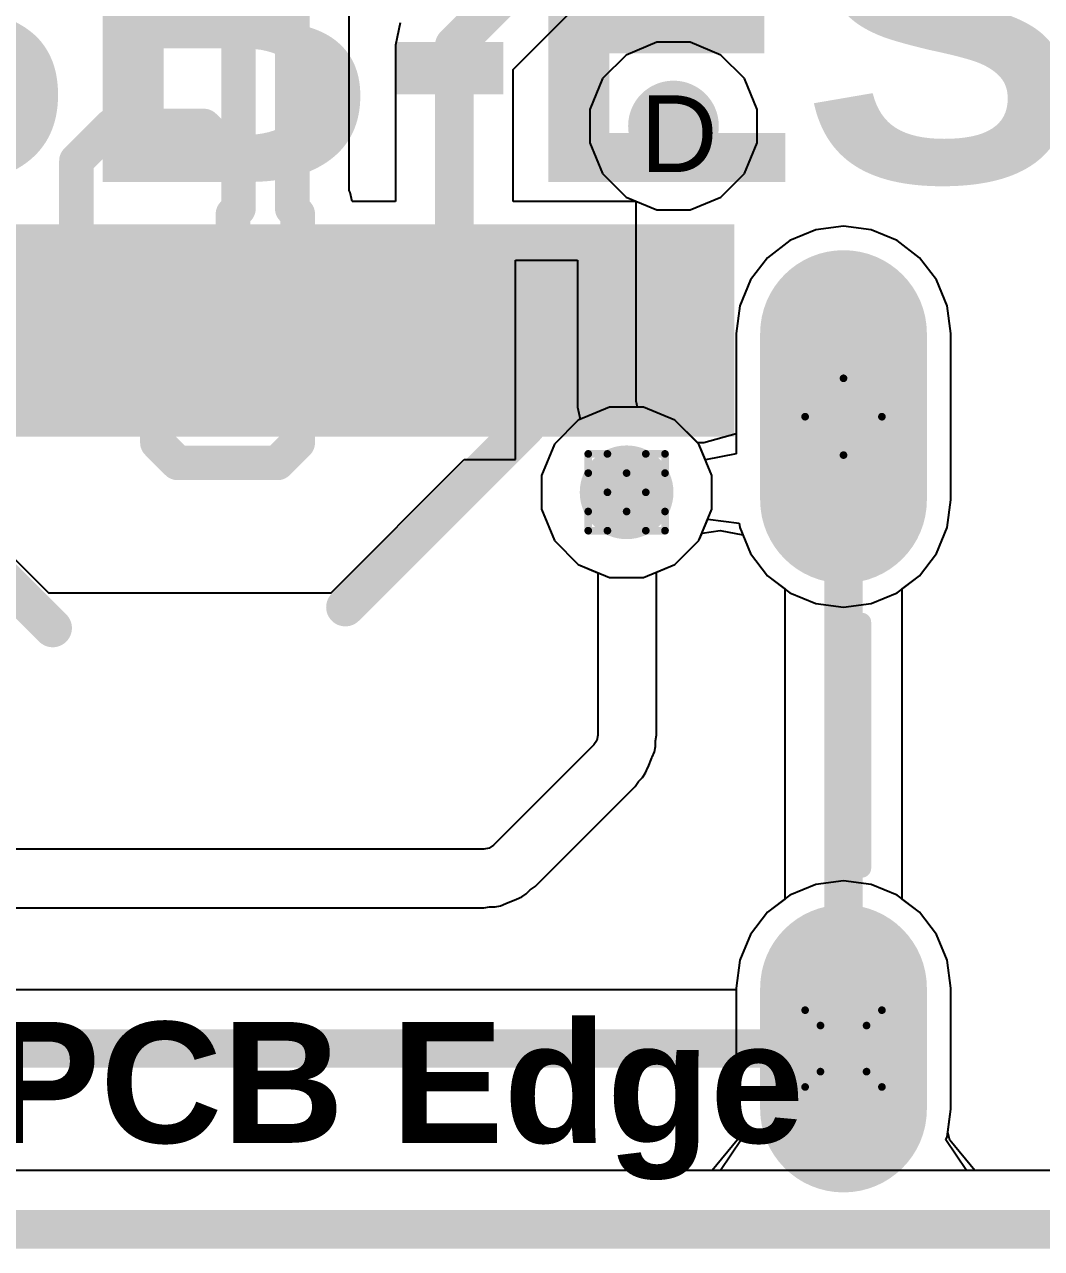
# Model space of a CAD drawing. Header units: inches. Extents: x -11 to 5428, y 0 to 5423.
# Drawn here: x 316.33 to 323.06, y -0.13 to 7.97 of the extents above; entities that cross this region are included whole.
import ezdxf

# ---------------------------------------------------------------- set-up
doc = ezdxf.new("R2010")
doc.units = ezdxf.units.IN
for name, color, linetype in [('Board Outline', 216, 'Continuous'), ('Bottom Layer', 5, 'Continuous'), ('Bottom Solder', 6, 'Continuous'), ('Drill Drawing', 1, 'Continuous'), ('GND', 16, 'Continuous'), ('Mechanical 13', 56, 'Continuous'), ('Multi-Layer', 9, 'Continuous'), ('Pad Holes', 156, 'Continuous'), ('PWR', 76, 'Continuous'), ('Top Layer', 1, 'Continuous'), ('Top Overlay', 2, 'Continuous'), ('Top Paste', 8, 'Continuous'), ('Top Solder', 216, 'Continuous'), ('Via Holes', 16, 'Continuous')]:
    doc.layers.add(name, color=color, linetype=linetype)
doc.styles.add('Arial', font='', dxfattribs={"height": 0.2})
doc.styles.add('Arial_Bold', font='', dxfattribs={"height": 0.2})
doc.styles.get('Arial').set_extended_font_data('Arial')
doc.styles.get('Arial_Bold').set_extended_font_data('Arial', bold=True)

# ---------------------------------------------------------------- blocks, each defined once
blk = doc.blocks.new('TYPE_C_31_M_12__775')
at = {"layer": 'Bottom Layer'}
h = blk.add_hatch(color=5, dxfattribs=at)
edge = h.paths.add_edge_path()
edge.add_arc((4.3250231, 1.2550013), 0.4499991, 180, 360)
edge.add_line((4.7750222, 1.2550013), (4.7750222, 2.35500418))
edge.add_arc((4.3250231, 2.35500418), 0.4499991, 0, 180)
edge.add_line((3.875024, 2.35500418), (3.875024, 1.2550013))
h = blk.add_hatch(color=5, dxfattribs=at)
edge = h.paths.add_edge_path()
edge.add_arc((4.3250231, -2.77497413), 0.4499991, 180, 360)
edge.add_line((4.7750222, -2.77497413), (4.7750222, -1.97497319))
edge.add_arc((4.3250231, -1.97497319), 0.4499991, 0, 180)
edge.add_line((3.875024, -1.97497319), (3.875024, -2.77497413))
at = {"layer": 'Bottom Solder'}
h = blk.add_hatch(color=6, dxfattribs=at)
edge = h.paths.add_edge_path()
edge.add_arc((4.3250231, 1.2550013), 0.5515991, 180, 360)
edge.add_line((4.8766222, 1.2550013), (4.8766222, 2.35500418))
edge.add_arc((4.3250231, 2.35500418), 0.5515991, 0, 180)
edge.add_line((3.773424, 2.35500418), (3.773424, 1.2550013))
h = blk.add_hatch(color=6, dxfattribs=at)
edge = h.paths.add_edge_path()
edge.add_arc((2.8900247, 1.30497834), 0.1016, 0, 360)
h = blk.add_hatch(color=6, dxfattribs=at)
edge = h.paths.add_edge_path()
edge.add_arc((4.3250231, -2.77497413), 0.5515991, 180, 360)
edge.add_line((4.8766222, -2.77497413), (4.8766222, -1.97497319))
edge.add_arc((4.3250231, -1.97497319), 0.5515991, 0, 180)
edge.add_line((3.773424, -1.97497319), (3.773424, -2.77497413))
at = {"layer": 'GND'}
h = blk.add_hatch(color=16, dxfattribs=at)
edge = h.paths.add_edge_path()
edge.add_arc((4.3250231, 1.2550013), 0.4499991, 180, 360)
edge.add_line((4.7750222, 1.2550013), (4.7750222, 2.35500418))
edge.add_arc((4.3250231, 2.35500418), 0.4499991, 0, 180)
edge.add_line((3.875024, 2.35500418), (3.875024, 1.2550013))
h = blk.add_hatch(color=16, dxfattribs=at)
edge = h.paths.add_edge_path()
edge.add_arc((4.3250231, -2.77497413), 0.4499991, 180, 360)
edge.add_line((4.7750222, -2.77497413), (4.7750222, -1.97497319))
edge.add_arc((4.3250231, -1.97497319), 0.4499991, 0, 180)
edge.add_line((3.875024, -1.97497319), (3.875024, -2.77497413))
at = {"layer": 'Multi-Layer'}
h = blk.add_hatch(color=9, dxfattribs=at)
edge = h.paths.add_edge_path()
edge.add_arc((4.3250231, 1.2550013), 0.4499991, 180, 360)
edge.add_line((4.7750222, 1.2550013), (4.7750222, 2.35500418))
edge.add_arc((4.3250231, 2.35500418), 0.4499991, 0, 180)
edge.add_line((3.875024, 2.35500418), (3.875024, 1.2550013))
h = blk.add_hatch(color=9, dxfattribs=at)
edge = h.paths.add_edge_path()
edge.add_arc((4.3250231, -2.77497413), 0.4499991, 180, 360)
edge.add_line((4.7750222, -2.77497413), (4.7750222, -1.97497319))
edge.add_arc((4.3250231, -1.97497319), 0.4499991, 0, 180)
edge.add_line((3.875024, -1.97497319), (3.875024, -2.77497413))
at = {"layer": 'Pad Holes'}
h = blk.add_hatch(color=7, dxfattribs=at)
edge = h.paths.add_edge_path()
edge.add_arc((4.3250231, 1.25500257), 0.2999994, 180, 360)
edge.add_line((4.6250225, 1.25500257), (4.6250225, 2.35500291))
edge.add_arc((4.3250231, 2.35500291), 0.2999994, 0, 180)
edge.add_line((4.0250237, 2.35500291), (4.0250237, 1.25500257))
h = blk.add_hatch(color=7, dxfattribs=at)
edge = h.paths.add_edge_path()
edge.add_arc((2.8900247, 1.30497834), 0.30999938, 0, 360)
h = blk.add_hatch(color=7, dxfattribs=at)
edge = h.paths.add_edge_path()
edge.add_arc((4.3250231, -2.77497413), 0.2999994, 180, 360)
edge.add_line((4.6250225, -2.77497413), (4.6250225, -1.97497319))
edge.add_arc((4.3250231, -1.97497319), 0.2999994, 0, 180)
edge.add_line((4.0250237, -1.97497319), (4.0250237, -2.77497413))
at = {"layer": 'PWR'}
h = blk.add_hatch(color=76, dxfattribs=at)
edge = h.paths.add_edge_path()
edge.add_arc((4.3250231, 1.2550013), 0.4499991, 180, 360)
edge.add_line((4.7750222, 1.2550013), (4.7750222, 2.35500418))
edge.add_arc((4.3250231, 2.35500418), 0.4499991, 0, 180)
edge.add_line((3.875024, 2.35500418), (3.875024, 1.2550013))
h = blk.add_hatch(color=76, dxfattribs=at)
edge = h.paths.add_edge_path()
edge.add_arc((4.3250231, -2.77497413), 0.4499991, 180, 360)
edge.add_line((4.7750222, -2.77497413), (4.7750222, -1.97497319))
edge.add_arc((4.3250231, -1.97497319), 0.4499991, 0, 180)
edge.add_line((3.875024, -1.97497319), (3.875024, -2.77497413))
at = {"layer": 'Top Layer'}
for points in [[(-0.8999982, 2.97497881), (-0.5999987999999999, 2.97497881), (-0.5999987999999999, 1.77497867), (-0.8999982, 1.77497867)], [(-0.3999738, 2.97497881), (-0.0999744, 2.97497881), (-0.0999744, 1.77497867), (-0.3999738, 1.77497867)], [(0.3999991999999999, 1.77497867), (0.09999979999999992, 1.77497867), (0.09999980000000007, 2.97497881), (0.3999992, 2.97497881)], [(0.9000235999999999, 1.77497867), (0.6000241999999999, 1.77497867), (0.6000242, 2.97497881), (0.9000235999999999, 2.97497881)], [(1.3999972, 1.77497867), (1.0999978, 1.77497867), (1.0999978, 2.97497881), (1.3999972, 2.97497881)], [(1.9000216, 1.77497867), (1.6000222, 1.77497867), (1.6000222, 2.97497881), (1.9000216, 2.97497881)], [(2.7000073, 1.77497867), (2.1000085, 1.77497867), (2.1000085, 2.97497881), (2.7000073, 2.97497881)], [(2.9000069, 2.97497881), (3.5000057, 2.97497881), (3.5000057, 1.77497867), (2.9000069, 1.77497867)]]:
    blk.add_hatch(color=1, dxfattribs=at).paths.add_polyline_path(points)
h = blk.add_hatch(color=1, dxfattribs=at)
edge = h.paths.add_edge_path()
edge.add_arc((4.3250231, 1.2550013), 0.4499991, 180, 360)
edge.add_line((4.7750222, 1.2550013), (4.7750222, 2.35500418))
edge.add_arc((4.3250231, 2.35500418), 0.4499991, 0, 180)
edge.add_line((3.875024, 2.35500418), (3.875024, 1.2550013))
h = blk.add_hatch(color=1, dxfattribs=at)
edge = h.paths.add_edge_path()
edge.add_arc((4.3250231, -2.77497413), 0.4499991, 180, 360)
edge.add_line((4.7750222, -2.77497413), (4.7750222, -1.97497319))
edge.add_arc((4.3250231, -1.97497319), 0.4499991, 0, 180)
edge.add_line((3.875024, -1.97497319), (3.875024, -2.77497413))
at = {"layer": 'Top Paste'}
for points in [[(-0.8999982, 2.97497881), (-0.5999987999999999, 2.97497881), (-0.5999987999999999, 1.77497867), (-0.8999982, 1.77497867)], [(-0.3999738, 2.97497881), (-0.0999744, 2.97497881), (-0.0999744, 1.77497867), (-0.3999738, 1.77497867)], [(0.3999991999999999, 1.77497867), (0.09999979999999992, 1.77497867), (0.09999980000000007, 2.97497881), (0.3999992, 2.97497881)], [(0.9000235999999999, 1.77497867), (0.6000241999999999, 1.77497867), (0.6000242, 2.97497881), (0.9000235999999999, 2.97497881)], [(1.3999972, 1.77497867), (1.0999978, 1.77497867), (1.0999978, 2.97497881), (1.3999972, 2.97497881)], [(1.9000216, 1.77497867), (1.6000222, 1.77497867), (1.6000222, 2.97497881), (1.9000216, 2.97497881)], [(2.7000073, 1.77497867), (2.1000085, 1.77497867), (2.1000085, 2.97497881), (2.7000073, 2.97497881)], [(2.9000069, 2.97497881), (3.5000057, 2.97497881), (3.5000057, 1.77497867), (2.9000069, 1.77497867)]]:
    blk.add_hatch(color=8, dxfattribs=at).paths.add_polyline_path(points)
at = {"layer": 'Top Solder'}
for points in [[(-1.5015718, 3.07657881), (-0.9983723999999999, 3.07657881), (-0.9983723999999999, 1.67337867), (-1.5015718, 1.67337867)], [(-1.0015982, 3.07657881), (-0.4983988, 3.07657881), (-0.4983988, 1.67337867), (-1.0015982, 1.67337867)], [(-0.5015738, 3.07657881), (0.0016256, 3.07657881), (0.0016256, 1.67337867), (-0.5015738, 1.67337867)], [(0.5015991999999999, 1.67337867), (-0.001600200000000074, 1.67337867), (-0.001600199999999926, 3.07657881), (0.5015992, 3.07657881)], [(1.0016236, 1.67337867), (0.4984241999999999, 1.67337867), (0.4984242, 3.07657881), (1.0016236, 3.07657881)], [(1.5015972, 1.67337867), (0.9983978, 1.67337867), (0.9983978, 3.07657881), (1.5015972, 3.07657881)], [(2.0016216, 1.67337867), (1.4984222, 1.67337867), (1.4984222, 3.07657881), (2.0016216, 3.07657881)], [(2.8016073, 1.67337867), (1.9984085, 1.67337867), (1.9984085, 3.07657881), (2.8016073, 3.07657881)], [(2.7984069, 3.07657881), (3.601605699999999, 3.07657881), (3.601605699999999, 1.67337867), (2.7984069, 1.67337867)]]:
    blk.add_hatch(color=216, dxfattribs=at).paths.add_polyline_path(points)
h = blk.add_hatch(color=216, dxfattribs=at)
edge = h.paths.add_edge_path()
edge.add_arc((4.3250231, 1.2550013), 0.5515991, 180, 360)
edge.add_line((4.8766222, 1.2550013), (4.8766222, 2.35500418))
edge.add_arc((4.3250231, 2.35500418), 0.5515991, 0, 180)
edge.add_line((3.773424, 2.35500418), (3.773424, 1.2550013))
h = blk.add_hatch(color=216, dxfattribs=at)
edge = h.paths.add_edge_path()
edge.add_arc((2.8900247, 1.30497834), 0.1016, 0, 360)
h = blk.add_hatch(color=216, dxfattribs=at)
edge = h.paths.add_edge_path()
edge.add_arc((4.3250231, -2.77497413), 0.5515991, 180, 360)
edge.add_line((4.8766222, -2.77497413), (4.8766222, -1.97497319))
edge.add_arc((4.3250231, -1.97497319), 0.5515991, 0, 180)
edge.add_line((3.773424, -1.97497319), (3.773424, -2.77497413))
at = {"layer": 'Top Overlay'}
for points in [[(4.444606299999999, -1.18102126, 0.127, 0.127, 0), (4.444606299999999, 0.44457874, 0.127, 0.127, 0)], [(-4.4953809, -3.56897686, 0.127, 0.127, 0), (4.495406299999999, -3.56897686, 0.127, 0.127, 0)]]:
    blk.add_lwpolyline(points, format="xyseb", dxfattribs=at)
for points in [[(4.4128563, 0.44457874, 0.0635, 0.0635, 1), (4.476356299999999, 0.44457874, 0.0635, 0.0635, 1)], [(4.4128563, -1.18102126, 0.0635, 0.0635, 1), (4.476356299999999, -1.18102126, 0.0635, 0.0635, 1)], [(4.463656299999999, -3.56897686, 0.0635, 0.0635, 1), (4.5271563, -3.56897686, 0.0635, 0.0635, 1)]]:
    blk.add_lwpolyline(points, format="xyseb", close=True, dxfattribs=at)
at = {"layer": 'Mechanical 13', "style": 'Arial_Bold'}
blk.add_text('PCB Edge', height=0.8000009399999999, rotation=360, dxfattribs=at).set_placement((-1.33820916, -2.99862494))

msp = doc.modelspace()

# ---------------------------------------------------------------- hatches: boundary and pattern name
at = {"layer": 'Bottom Layer'}
h = msp.add_hatch(color=5, dxfattribs=at)
edge = h.paths.add_edge_path()
edge.add_arc((320.6220791, 7.298725559999999), 0.2999994, 0, 360)
at = {"layer": 'GND'}
h = msp.add_hatch(color=16, dxfattribs=at)
edge = h.paths.add_edge_path()
edge.add_arc((320.6220791, 7.298725559999999), 0.2999994, 0, 360)
at = {"layer": 'PWR'}
h = msp.add_hatch(color=76, dxfattribs=at)
edge = h.paths.add_edge_path()
edge.add_arc((320.6220791, 7.298725559999999), 0.2999994, 0, 360)
at = {"layer": 'Top Layer'}
h = msp.add_hatch(color=1, dxfattribs=at)
edge = h.paths.add_edge_path()
edge.add_arc((320.6220791, 7.298725559999999), 0.2999994, 0, 360)
at = {"layer": 'Via Holes'}
h = msp.add_hatch(color=7, dxfattribs=at)
edge = h.paths.add_edge_path()
edge.add_arc((320.6220791, 7.298725559999999), 0.1499997, 0, 360)

# ---------------------------------------------------------------- linework, layer by layer
at = {"layer": 'Board Outline'}
msp.add_lwpolyline([(1.27e-05, 1.27e-05, 0.254, 0.254, 0), (344.00001304, 1.27e-05, 0.254, 0.254, 0)], format="xyseb", dxfattribs=at)
at = {"layer": 'Bottom Layer'}
for p, q in [((321.5633142, 6.61154888), (321.39205978, 6.54061176)), ((321.7470959, 6.635744919999999), (321.5633142, 6.61154888)), ((321.9308776, 6.61154888), (321.7470959, 6.635744919999999)), ((322.10213202, 6.54061176), (321.9308776, 6.61154888)), ((321.39205978, 6.54061176), (321.24499632, 6.42776972)), ((322.24919548, 6.42776972), (322.10213202, 6.54061176)), ((321.24499632, 6.42776972), (321.13215428, 6.28070626)), ((322.3620375199999, 6.28070626), (322.24919548, 6.42776972)), ((321.13215428, 6.28070626), (321.06121716, 6.10945184)), ((322.4329746399999, 6.10945184), (322.3620375199999, 6.28070626)), ((321.06121716, 6.10945184), (321.03702112, 5.925670139999999)), ((322.45717068, 5.925670139999999), (322.4329746399999, 6.10945184)), ((321.03702112, 5.925670139999999), (321.03702112, 5.13031232)), ((322.45717068, 4.825667259999999), (322.45717068, 5.925670139999999)), ((320.19991078, 5.43964368), (319.99261884, 5.35377898)), ((320.4242842199999, 5.43964368), (320.19991078, 5.43964368)), ((320.63157616, 5.35377898), (320.4242842199999, 5.43964368)), ((319.99261884, 5.35377898), (319.83396282, 5.19512296)), ((320.79023218, 5.19512296), (320.63157616, 5.35377898)), ((319.83396282, 5.19512296), (319.74809812, 4.98783102)), ((320.83382112, 5.0898933), (320.79023218, 5.19512296)), ((321.03702112, 5.13031232), (320.83382112, 5.0898933)), ((319.74809812, 4.98783102), (319.74809812, 4.76345758)), ((322.4329746399999, 4.64188556), (322.45717068, 4.825667259999999)), ((319.74809812, 4.76345758), (319.83396282, 4.55616564)), ((320.79023218, 4.55616564), (320.8489011, 4.697801119999999)), ((320.8489011, 4.697801119999999), (321.05747066, 4.67034372)), ((321.05747066, 4.67034372), (321.06121716, 4.64188556)), ((321.06121716, 4.64188556), (321.13215428, 4.47063114)), ((322.3620375199999, 4.47063114), (322.4329746399999, 4.64188556)), ((319.83396282, 4.55616564), (319.99261884, 4.397509619999999)), ((320.63157616, 4.397509619999999), (320.79023218, 4.55616564)), ((321.13215428, 4.47063114), (321.24499632, 4.323567679999999)), ((322.24919548, 4.323567679999999), (322.3620375199999, 4.47063114)), ((319.99261884, 4.397509619999999), (320.19991078, 4.31164492)), ((320.4242842199999, 4.31164492), (320.63157616, 4.397509619999999)), ((320.19991078, 4.31164492), (320.4242842199999, 4.31164492)), ((321.24499632, 4.323567679999999), (321.35863084, 4.23637456)), ((322.13556096, 4.23637456), (322.24919548, 4.323567679999999)), ((321.35863084, 4.23637456), (321.35863084, 2.1849842)), ((322.13556096, 2.1849842), (322.13556096, 4.23637456)), ((321.35863084, 2.1849842), (321.24499632, 2.09779108)), ((322.24919548, 2.09779108), (322.13556096, 2.1849842)), ((321.24499632, 2.09779108), (321.13215428, 1.95072762)), ((322.3620375199999, 1.95072762), (322.24919548, 2.09779108)), ((321.13215428, 1.95072762), (321.06121716, 1.7794732)), ((322.4329746399999, 1.7794732), (322.3620375199999, 1.95072762)), ((321.06121716, 1.7794732), (321.03702112, 1.5956915)), ((322.45717068, 1.5956915), (322.4329746399999, 1.7794732)), ((321.03702112, 1.58415736), (313.80714988, 1.58415736)), ((321.03702112, 1.5956915), (321.03702112, 1.58415736)), ((322.45717068, 0.7956930999999999), (322.45717068, 1.5956915)), ((322.4329746399999, 0.6119114), (322.45717068, 0.7956930999999999)), ((322.42458756, 0.5916676), (322.4329746399999, 0.6119114)), ((322.56036326, 0.38846506), (322.42458756, 0.5916676)), ((334.28521154, 0.38846506), (322.56036326, 0.38846506))]:
    msp.add_line(p, q, dxfattribs=at)
for points in [[(321.7470959, 1.1956923, 0.254, 0.254, 0), (321.7470959, 5.3756687, 0.254, 0.254, 0)], [(313.0970751, 1.1956923, 0.254, 0.254, 0), (321.7470959, 1.1956923, 0.254, 0.254, 0)]]:
    msp.add_lwpolyline(points, format="xyseb", dxfattribs=at)
for points in [[(321.6835959, 5.3756687, 0.127, 0.127, 1), (321.8105959, 5.3756687, 0.127, 0.127, 1)], [(321.6835959, 1.1956923, 0.127, 0.127, 1), (321.8105959, 1.1956923, 0.127, 0.127, 1)], [(321.6835959, 1.1956923, 0.127, 0.127, 1), (321.8105959, 1.1956923, 0.127, 0.127, 1)]]:
    msp.add_lwpolyline(points, format="xyseb", close=True, dxfattribs=at)
at = {"layer": 'Drill Drawing'}
for points in [[(321.4930959, 5.3756687, 0.0508, 0.0508, 0), (321.7470959, 5.6296687, 0.0508, 0.0508, 0)], [(321.7470959, 5.6296687, 0.0508, 0.0508, 0), (322.0010959, 5.3756687, 0.0508, 0.0508, 0)], [(321.4930959, 5.3756687, 0.0508, 0.0508, 0), (321.7470959, 5.1216687, 0.0508, 0.0508, 0)], [(321.7470959, 5.1216687, 0.0508, 0.0508, 0), (322.0010959, 5.3756687, 0.0508, 0.0508, 0)], [(320.0580975, 5.0026443, 0.0508, 0.0508, 0), (320.0580975, 5.1296443, 0.0508, 0.0508, 0)], [(320.0580975, 5.1296443, 0.0508, 0.0508, 0), (320.1850975, 5.1296443, 0.0508, 0.0508, 0)], [(320.1850975, 5.1296443, 0.0508, 0.0508, 0), (320.3120975, 5.0026443, 0.0508, 0.0508, 0)], [(320.3120975, 5.0026443, 0.0508, 0.0508, 0), (320.4390975, 5.1296443, 0.0508, 0.0508, 0)], [(320.4390975, 5.1296443, 0.0508, 0.0508, 0), (320.5660975, 5.1296443, 0.0508, 0.0508, 0)], [(320.5660975, 5.0026443, 0.0508, 0.0508, 0), (320.5660975, 5.1296443, 0.0508, 0.0508, 0)], [(320.0580975, 5.0026443, 0.0508, 0.0508, 0), (320.1850975, 4.875644299999999, 0.0508, 0.0508, 0)], [(320.4390975, 4.875644299999999, 0.0508, 0.0508, 0), (320.5660975, 5.0026443, 0.0508, 0.0508, 0)], [(320.0580975, 4.7486443, 0.0508, 0.0508, 0), (320.1850975, 4.875644299999999, 0.0508, 0.0508, 0)], [(320.4390975, 4.875644299999999, 0.0508, 0.0508, 0), (320.5660975, 4.7486443, 0.0508, 0.0508, 0)], [(320.0580975, 4.6216443, 0.0508, 0.0508, 0), (320.0580975, 4.7486443, 0.0508, 0.0508, 0)], [(320.1850975, 4.6216443, 0.0508, 0.0508, 0), (320.3120975, 4.7486443, 0.0508, 0.0508, 0)], [(320.3120975, 4.7486443, 0.0508, 0.0508, 0), (320.4390975, 4.6216443, 0.0508, 0.0508, 0)], [(320.5660975, 4.6216443, 0.0508, 0.0508, 0), (320.5660975, 4.7486443, 0.0508, 0.0508, 0)], [(320.0580975, 4.6216443, 0.0508, 0.0508, 0), (320.1850975, 4.6216443, 0.0508, 0.0508, 0)], [(320.4390975, 4.6216443, 0.0508, 0.0508, 0), (320.5660975, 4.6216443, 0.0508, 0.0508, 0)], [(321.4930959, 1.4496923, 0.0508, 0.0508, 0), (322.0010959, 1.4496923, 0.0508, 0.0508, 0)], [(321.4930959, 0.9416923, 0.0508, 0.0508, 0), (321.4930959, 1.4496923, 0.0508, 0.0508, 0)], [(322.0010959, 0.9416923, 0.0508, 0.0508, 0), (322.0010959, 1.4496923, 0.0508, 0.0508, 0)], [(321.5946959, 1.3480923, 0.0508, 0.0508, 0), (321.8994959, 1.3480923, 0.0508, 0.0508, 0)], [(321.5946959, 1.0432923, 0.0508, 0.0508, 0), (321.5946959, 1.3480923, 0.0508, 0.0508, 0)], [(321.8994959, 1.0432923, 0.0508, 0.0508, 0), (321.8994959, 1.3480923, 0.0508, 0.0508, 0)], [(321.5946959, 1.0432923, 0.0508, 0.0508, 0), (321.8994959, 1.0432923, 0.0508, 0.0508, 0)], [(321.4930959, 0.9416923, 0.0508, 0.0508, 0), (322.0010959, 0.9416923, 0.0508, 0.0508, 0)]]:
    msp.add_lwpolyline(points, format="xyseb", dxfattribs=at)
for points in [[(321.7343959, 5.6296687, 0.0254, 0.0254, 1), (321.7597959, 5.6296687, 0.0254, 0.0254, 1)], [(321.7343959, 5.6296687, 0.0254, 0.0254, 1), (321.7597959, 5.6296687, 0.0254, 0.0254, 1)], [(321.4803959, 5.3756687, 0.0254, 0.0254, 1), (321.5057959, 5.3756687, 0.0254, 0.0254, 1)], [(321.4803959, 5.3756687, 0.0254, 0.0254, 1), (321.5057959, 5.3756687, 0.0254, 0.0254, 1)], [(321.9883959, 5.3756687, 0.0254, 0.0254, 1), (322.0137959, 5.3756687, 0.0254, 0.0254, 1)], [(321.9883959, 5.3756687, 0.0254, 0.0254, 1), (322.0137959, 5.3756687, 0.0254, 0.0254, 1)], [(320.0453975, 5.1296443, 0.0254, 0.0254, 1), (320.0707975, 5.1296443, 0.0254, 0.0254, 1)], [(320.0453975, 5.1296443, 0.0254, 0.0254, 1), (320.0707975, 5.1296443, 0.0254, 0.0254, 1)], [(320.1723975, 5.1296443, 0.0254, 0.0254, 1), (320.1977975, 5.1296443, 0.0254, 0.0254, 1)], [(320.1723975, 5.1296443, 0.0254, 0.0254, 1), (320.1977975, 5.1296443, 0.0254, 0.0254, 1)], [(320.4263975, 5.1296443, 0.0254, 0.0254, 1), (320.4517975, 5.1296443, 0.0254, 0.0254, 1)], [(320.4263975, 5.1296443, 0.0254, 0.0254, 1), (320.4517975, 5.1296443, 0.0254, 0.0254, 1)], [(320.5533975, 5.1296443, 0.0254, 0.0254, 1), (320.5787975, 5.1296443, 0.0254, 0.0254, 1)], [(320.5533975, 5.1296443, 0.0254, 0.0254, 1), (320.5787975, 5.1296443, 0.0254, 0.0254, 1)], [(321.7343959, 5.1216687, 0.0254, 0.0254, 1), (321.7597959, 5.1216687, 0.0254, 0.0254, 1)], [(321.7343959, 5.1216687, 0.0254, 0.0254, 1), (321.7597959, 5.1216687, 0.0254, 0.0254, 1)], [(320.0453975, 5.0026443, 0.0254, 0.0254, 1), (320.0707975, 5.0026443, 0.0254, 0.0254, 1)], [(320.0453975, 5.0026443, 0.0254, 0.0254, 1), (320.0707975, 5.0026443, 0.0254, 0.0254, 1)], [(320.2993974999999, 5.0026443, 0.0254, 0.0254, 1), (320.3247975, 5.0026443, 0.0254, 0.0254, 1)], [(320.2993974999999, 5.0026443, 0.0254, 0.0254, 1), (320.3247975, 5.0026443, 0.0254, 0.0254, 1)], [(320.5533975, 5.0026443, 0.0254, 0.0254, 1), (320.5787975, 5.0026443, 0.0254, 0.0254, 1)], [(320.5533975, 5.0026443, 0.0254, 0.0254, 1), (320.5787975, 5.0026443, 0.0254, 0.0254, 1)], [(320.1723975, 4.875644299999999, 0.0254, 0.0254, 1), (320.1977975, 4.875644299999999, 0.0254, 0.0254, 1)], [(320.1723975, 4.875644299999999, 0.0254, 0.0254, 1), (320.1977975, 4.875644299999999, 0.0254, 0.0254, 1)], [(320.4263975, 4.875644299999999, 0.0254, 0.0254, 1), (320.4517975, 4.875644299999999, 0.0254, 0.0254, 1)], [(320.4263975, 4.875644299999999, 0.0254, 0.0254, 1), (320.4517975, 4.875644299999999, 0.0254, 0.0254, 1)], [(320.0453975, 4.7486443, 0.0254, 0.0254, 1), (320.0707975, 4.7486443, 0.0254, 0.0254, 1)], [(320.0453975, 4.7486443, 0.0254, 0.0254, 1), (320.0707975, 4.7486443, 0.0254, 0.0254, 1)], [(320.2993974999999, 4.7486443, 0.0254, 0.0254, 1), (320.3247975, 4.7486443, 0.0254, 0.0254, 1)], [(320.2993974999999, 4.7486443, 0.0254, 0.0254, 1), (320.3247975, 4.7486443, 0.0254, 0.0254, 1)], [(320.5533975, 4.7486443, 0.0254, 0.0254, 1), (320.5787975, 4.7486443, 0.0254, 0.0254, 1)], [(320.5533975, 4.7486443, 0.0254, 0.0254, 1), (320.5787975, 4.7486443, 0.0254, 0.0254, 1)], [(320.0453975, 4.6216443, 0.0254, 0.0254, 1), (320.0707975, 4.6216443, 0.0254, 0.0254, 1)], [(320.0453975, 4.6216443, 0.0254, 0.0254, 1), (320.0707975, 4.6216443, 0.0254, 0.0254, 1)], [(320.1723975, 4.6216443, 0.0254, 0.0254, 1), (320.1977975, 4.6216443, 0.0254, 0.0254, 1)], [(320.1723975, 4.6216443, 0.0254, 0.0254, 1), (320.1977975, 4.6216443, 0.0254, 0.0254, 1)], [(320.4263975, 4.6216443, 0.0254, 0.0254, 1), (320.4517975, 4.6216443, 0.0254, 0.0254, 1)], [(320.4263975, 4.6216443, 0.0254, 0.0254, 1), (320.4517975, 4.6216443, 0.0254, 0.0254, 1)], [(320.5533975, 4.6216443, 0.0254, 0.0254, 1), (320.5787975, 4.6216443, 0.0254, 0.0254, 1)], [(320.5533975, 4.6216443, 0.0254, 0.0254, 1), (320.5787975, 4.6216443, 0.0254, 0.0254, 1)], [(321.4803959, 1.4496923, 0.0254, 0.0254, 1), (321.5057959, 1.4496923, 0.0254, 0.0254, 1)], [(321.4803959, 1.4496923, 0.0254, 0.0254, 1), (321.5057959, 1.4496923, 0.0254, 0.0254, 1)], [(321.9883959, 1.4496923, 0.0254, 0.0254, 1), (322.0137959, 1.4496923, 0.0254, 0.0254, 1)], [(321.9883959, 1.4496923, 0.0254, 0.0254, 1), (322.0137959, 1.4496923, 0.0254, 0.0254, 1)], [(321.5819959, 1.3480923, 0.0254, 0.0254, 1), (321.6073959, 1.3480923, 0.0254, 0.0254, 1)], [(321.5819959, 1.3480923, 0.0254, 0.0254, 1), (321.6073959, 1.3480923, 0.0254, 0.0254, 1)], [(321.8867959, 1.3480923, 0.0254, 0.0254, 1), (321.9121959, 1.3480923, 0.0254, 0.0254, 1)], [(321.8867959, 1.3480923, 0.0254, 0.0254, 1), (321.9121959, 1.3480923, 0.0254, 0.0254, 1)], [(321.5819959, 1.0432923, 0.0254, 0.0254, 1), (321.6073959, 1.0432923, 0.0254, 0.0254, 1)], [(321.5819959, 1.0432923, 0.0254, 0.0254, 1), (321.6073959, 1.0432923, 0.0254, 0.0254, 1)], [(321.8867959, 1.0432923, 0.0254, 0.0254, 1), (321.9121959, 1.0432923, 0.0254, 0.0254, 1)], [(321.8867959, 1.0432923, 0.0254, 0.0254, 1), (321.9121959, 1.0432923, 0.0254, 0.0254, 1)], [(321.4803959, 0.9416923, 0.0254, 0.0254, 1), (321.5057959, 0.9416923, 0.0254, 0.0254, 1)], [(321.4803959, 0.9416923, 0.0254, 0.0254, 1), (321.5057959, 0.9416923, 0.0254, 0.0254, 1)], [(321.9883959, 0.9416923, 0.0254, 0.0254, 1), (322.0137959, 0.9416923, 0.0254, 0.0254, 1)], [(321.9883959, 0.9416923, 0.0254, 0.0254, 1), (322.0137959, 0.9416923, 0.0254, 0.0254, 1)]]:
    msp.add_lwpolyline(points, format="xyseb", close=True, dxfattribs=at)
at = {"layer": 'GND'}
for p, q in [((320.5118811999999, 7.85272496), (320.30826464, 7.768384259999999)), ((320.732277, 7.85272496), (320.5118811999999, 7.85272496)), ((320.93589356, 7.768384259999999), (320.732277, 7.85272496)), ((320.30826464, 7.768384259999999), (320.1524204, 7.612540019999999)), ((321.0917378, 7.612540019999999), (320.93589356, 7.768384259999999)), ((320.1524204, 7.612540019999999), (320.0680796999999, 7.40892346)), ((321.1760785, 7.40892346), (321.0917378, 7.612540019999999)), ((320.0680796999999, 7.40892346), (320.0680796999999, 7.18852766)), ((321.1760785, 7.18852766), (321.1760785, 7.40892346)), ((320.0680796999999, 7.18852766), (320.1524204, 6.984911099999999)), ((321.0917378, 6.984911099999999), (321.1760785, 7.18852766)), ((320.1524204, 6.984911099999999), (320.30826464, 6.82906686)), ((320.93589356, 6.82906686), (321.0917378, 6.984911099999999)), ((320.30826464, 6.82906686), (320.5118811999999, 6.74472616)), ((320.732277, 6.74472616), (320.93589356, 6.82906686)), ((320.5118811999999, 6.74472616), (320.732277, 6.74472616)), ((320.19991078, 5.43964368), (319.99261884, 5.35377898)), ((320.4242842199999, 5.43964368), (320.19991078, 5.43964368)), ((320.63157616, 5.35377898), (320.4242842199999, 5.43964368)), ((319.99261884, 5.35377898), (319.83396282, 5.19512296)), ((320.79023218, 5.19512296), (320.63157616, 5.35377898)), ((319.83396282, 5.19512296), (319.74809812, 4.98783102)), ((320.87609688, 4.98783102), (320.79023218, 5.19512296)), ((319.74809812, 4.98783102), (319.74809812, 4.76345758)), ((320.87609688, 4.76345758), (320.87609688, 4.98783102)), ((319.74809812, 4.76345758), (319.83396282, 4.55616564)), ((320.79023218, 4.55616564), (320.87609688, 4.76345758)), ((319.83396282, 4.55616564), (319.99261884, 4.397509619999999)), ((320.63157616, 4.397509619999999), (320.79023218, 4.55616564)), ((319.99261884, 4.397509619999999), (320.19991078, 4.31164492)), ((320.4242842199999, 4.31164492), (320.63157616, 4.397509619999999)), ((320.19991078, 4.31164492), (320.4242842199999, 4.31164492)), ((343.61156068, 0.38846506), (0.38846506, 0.38846506))]:
    msp.add_line(p, q, dxfattribs=at)
at = {"layer": 'PWR'}
for p, q in [((320.5118811999999, 7.85272496), (320.30826464, 7.768384259999999)), ((320.732277, 7.85272496), (320.5118811999999, 7.85272496)), ((320.93589356, 7.768384259999999), (320.732277, 7.85272496)), ((320.30826464, 7.768384259999999), (320.1524204, 7.612540019999999)), ((321.0917378, 7.612540019999999), (320.93589356, 7.768384259999999)), ((320.1524204, 7.612540019999999), (320.0680796999999, 7.40892346)), ((321.1760785, 7.40892346), (321.0917378, 7.612540019999999)), ((320.0680796999999, 7.40892346), (320.0680796999999, 7.18852766)), ((321.1760785, 7.18852766), (321.1760785, 7.40892346)), ((320.0680796999999, 7.18852766), (320.1524204, 6.984911099999999)), ((321.0917378, 6.984911099999999), (321.1760785, 7.18852766)), ((320.1524204, 6.984911099999999), (320.30826464, 6.82906686)), ((320.93589356, 6.82906686), (321.0917378, 6.984911099999999)), ((320.30826464, 6.82906686), (320.5118811999999, 6.74472616)), ((320.732277, 6.74472616), (320.93589356, 6.82906686)), ((320.5118811999999, 6.74472616), (320.732277, 6.74472616)), ((321.5633142, 6.61154888), (321.39205978, 6.54061176)), ((321.7470959, 6.635744919999999), (321.5633142, 6.61154888)), ((321.9308776, 6.61154888), (321.7470959, 6.635744919999999)), ((322.10213202, 6.54061176), (321.9308776, 6.61154888)), ((321.39205978, 6.54061176), (321.24499632, 6.42776972)), ((322.24919548, 6.42776972), (322.10213202, 6.54061176)), ((321.24499632, 6.42776972), (321.13215428, 6.28070626)), ((322.3620375199999, 6.28070626), (322.24919548, 6.42776972)), ((321.13215428, 6.28070626), (321.06121716, 6.10945184)), ((322.4329746399999, 6.10945184), (322.3620375199999, 6.28070626)), ((321.06121716, 6.10945184), (321.03702112, 5.925670139999999)), ((322.45717068, 5.925670139999999), (322.4329746399999, 6.10945184)), ((321.03702112, 5.925670139999999), (321.03702112, 5.263057799999999)), ((322.45717068, 4.825667259999999), (322.45717068, 5.925670139999999)), ((320.19991078, 5.43964368), (319.99261884, 5.35377898)), ((320.4242842199999, 5.43964368), (320.19991078, 5.43964368)), ((320.63157616, 5.35377898), (320.4242842199999, 5.43964368)), ((319.99261884, 5.35377898), (319.83396282, 5.19512296)), ((320.78302112, 5.202334019999999), (320.63157616, 5.35377898)), ((319.83396282, 5.19512296), (319.74809812, 4.98783102)), ((320.82213204, 5.20390628), (320.78302112, 5.202334019999999)), ((321.03702112, 5.263057799999999), (320.82213204, 5.20390628)), ((319.74809812, 4.98783102), (319.74809812, 4.76345758)), ((322.4329746399999, 4.64188556), (322.45717068, 4.825667259999999)), ((319.74809812, 4.76345758), (319.83396282, 4.55616564)), ((320.81091286, 4.60609188), (320.93166446, 4.623358799999999)), ((320.93166446, 4.623358799999999), (321.0809427999999, 4.5942631)), ((322.3620375199999, 4.47063114), (322.4329746399999, 4.64188556)), ((319.83396282, 4.55616564), (319.99261884, 4.397509619999999)), ((320.63157616, 4.397509619999999), (320.79023218, 4.55616564)), ((320.79023218, 4.55616564), (320.81091286, 4.60609188)), ((321.0809427999999, 4.5942631), (321.13215428, 4.47063114)), ((321.13215428, 4.47063114), (321.24499632, 4.323567679999999)), ((322.24919548, 4.323567679999999), (322.3620375199999, 4.47063114)), ((319.99261884, 4.397509619999999), (320.19991078, 4.31164492)), ((320.4242842199999, 4.31164492), (320.63157616, 4.397509619999999)), ((320.19991078, 4.31164492), (320.4242842199999, 4.31164492)), ((321.24499632, 4.323567679999999), (321.39205978, 4.21072564)), ((322.10213202, 4.21072564), (322.24919548, 4.323567679999999)), ((321.39205978, 4.21072564), (321.5633142, 4.13978852)), ((321.9308776, 4.13978852), (322.10213202, 4.21072564)), ((321.5633142, 4.13978852), (321.7470959, 4.115592479999999)), ((321.7470959, 4.115592479999999), (321.9308776, 4.13978852)), ((321.5633142, 2.28157024), (321.39205978, 2.21063312)), ((321.7470959, 2.30576628), (321.5633142, 2.28157024)), ((321.9308776, 2.28157024), (321.7470959, 2.30576628)), ((322.10213202, 2.21063312), (321.9308776, 2.28157024)), ((321.39205978, 2.21063312), (321.24499632, 2.09779108)), ((322.24919548, 2.09779108), (322.10213202, 2.21063312)), ((321.24499632, 2.09779108), (321.13215428, 1.95072762)), ((322.3620375199999, 1.95072762), (322.24919548, 2.09779108)), ((321.13215428, 1.95072762), (321.06121716, 1.7794732)), ((322.4329746399999, 1.7794732), (322.3620375199999, 1.95072762)), ((321.06121716, 1.7794732), (321.03702112, 1.5956915)), ((322.45717068, 1.5956915), (322.4329746399999, 1.7794732)), ((321.03702112, 1.5956915), (321.03702112, 0.7956930999999999)), ((322.45717068, 0.7956930999999999), (322.45717068, 1.5956915)), ((321.03702112, 0.7956930999999999), (321.0571937999999, 0.6424676)), ((322.436998, 0.6424676), (322.45717068, 0.7956930999999999)), ((321.04282756, 0.5893816), (320.87884262, 0.38846506)), ((321.0571937999999, 0.6424676), (321.04282756, 0.5893816)), ((322.45136424, 0.5893816), (322.436998, 0.6424676)), ((322.61534918, 0.38846506), (322.45136424, 0.5893816)), ((320.87884262, 0.38846506), (313.96532838, 0.38846506)), ((343.61156068, 0.38846506), (322.61534918, 0.38846506))]:
    msp.add_line(p, q, dxfattribs=at)
at = {"layer": 'Top Layer'}
for p, q in [((318.47540064, 6.87182268), (318.47540064, 9.28671498)), ((319.56055976, 7.67165344), (320.68885062, 8.7999443)), ((318.81320032, 7.981218479999999), (318.78362964, 7.8325599)), ((318.78362964, 7.8325599), (318.78362964, 6.7996435)), ((319.56055976, 6.7996435), (319.56055976, 7.67165344)), ((318.48332798, 6.85995834), (318.47540064, 6.87182268)), ((318.4953244, 6.7996435), (318.48332798, 6.85995834)), ((318.78362964, 6.7996435), (318.4953244, 6.7996435)), ((320.3760801, 6.7996435), (319.56055976, 6.7996435)), ((320.3760801, 5.47790624), (320.3760801, 6.7996435)), ((321.5633142, 6.61154888), (321.39205978, 6.54061176)), ((321.7470959, 6.635744919999999), (321.5633142, 6.61154888)), ((321.9308776, 6.61154888), (321.7470959, 6.635744919999999)), ((322.10213202, 6.54061176), (321.9308776, 6.61154888)), ((321.39205978, 6.54061176), (321.24499632, 6.42776972)), ((322.24919548, 6.42776972), (322.10213202, 6.54061176)), ((319.5760944, 5.0916459), (319.5760944, 6.41117844)), ((319.5760944, 6.41117844), (319.98761504, 6.41117844)), ((319.98761504, 6.41117844), (319.98761504, 5.43964368)), ((321.24499632, 6.42776972), (321.13215428, 6.28070626)), ((322.3620375199999, 6.28070626), (322.24919548, 6.42776972)), ((321.13215428, 6.28070626), (321.06121716, 6.10945184)), ((322.4329746399999, 6.10945184), (322.3620375199999, 6.28070626)), ((321.06121716, 6.10945184), (321.03702112, 5.925670139999999)), ((322.45717068, 5.925670139999999), (322.4329746399999, 6.10945184)), ((321.03702112, 5.925670139999999), (321.03702112, 5.13031232)), ((322.45717068, 4.825667259999999), (322.45717068, 5.925670139999999)), ((319.98761504, 5.43964368), (320.00377452, 5.35839924)), ((320.38368994, 5.43964368), (320.3760801, 5.47790624)), ((320.4242842199999, 5.43964368), (320.38368994, 5.43964368)), ((320.63157616, 5.35377898), (320.4242842199999, 5.43964368)), ((319.99261884, 5.35377898), (319.83396282, 5.19512296)), ((320.00377452, 5.35839924), (319.99261884, 5.35377898)), ((320.79023218, 5.19512296), (320.63157616, 5.35377898)), ((319.83396282, 5.19512296), (319.74809812, 4.98783102)), ((320.83382112, 5.0898933), (320.79023218, 5.19512296)), ((321.03702112, 5.13031232), (320.83382112, 5.0898933)), ((315.60607186, 5.0916459), (316.48699212, 4.21072564)), ((318.35717634, 4.21072564), (319.2380966, 5.0916459)), ((319.2380966, 5.0916459), (319.5760944, 5.0916459)), ((319.74809812, 4.98783102), (319.74809812, 4.76345758)), ((322.4329746399999, 4.64188556), (322.45717068, 4.825667259999999)), ((319.74809812, 4.76345758), (319.83396282, 4.55616564)), ((320.79023218, 4.55616564), (320.8489011, 4.697801119999999)), ((320.8489011, 4.697801119999999), (321.05747066, 4.67034372)), ((321.05747066, 4.67034372), (321.06121716, 4.64188556)), ((321.06121716, 4.64188556), (321.13215428, 4.47063114)), ((322.3620375199999, 4.47063114), (322.4329746399999, 4.64188556)), ((319.83396282, 4.55616564), (319.99261884, 4.397509619999999)), ((320.63157616, 4.397509619999999), (320.79023218, 4.55616564)), ((321.13215428, 4.47063114), (321.24499632, 4.323567679999999)), ((322.24919548, 4.323567679999999), (322.3620375199999, 4.47063114)), ((319.99261884, 4.397509619999999), (320.1220800999999, 4.34388514)), ((320.50990254, 4.347110939999999), (320.63157616, 4.397509619999999)), ((320.1220800999999, 4.34388514), (320.1220800999999, 4.34388006)), ((320.1220800999999, 4.34388006), (320.1220800999999, 3.26994012)), ((320.51054516, 4.34388006), (320.50990254, 4.347110939999999)), ((320.51054516, 3.26994012), (320.51054516, 4.34388006)), ((321.24499632, 4.323567679999999), (321.39205978, 4.21072564)), ((322.10213202, 4.21072564), (322.24919548, 4.323567679999999)), ((316.48699212, 4.21072564), (318.35717634, 4.21072564)), ((321.39205978, 4.21072564), (321.5633142, 4.13978852)), ((321.9308776, 4.13978852), (322.10213202, 4.21072564)), ((321.5633142, 4.13978852), (321.7470959, 4.115592479999999)), ((321.7470959, 4.115592479999999), (321.9308776, 4.13978852)), ((320.1220800999999, 3.26994012), (320.11504938, 3.23459348)), ((320.5030801, 3.23241162), (320.51054516, 3.26994012)), ((320.09502656, 3.20462656), (319.43206624, 2.54166624)), ((320.11504938, 3.23459348), (320.09502656, 3.20462656)), ((320.48140882, 3.12345832), (320.49604938, 3.1588075)), ((320.49604938, 3.1588075), (320.5030801, 3.19415668)), ((320.5030801, 3.19415668), (320.5030801, 3.23241162)), ((320.45435274, 3.05814476), (320.47974004, 3.11943496)), ((320.47974004, 3.11943496), (320.48097448, 3.12128154)), ((320.48097448, 3.12128154), (320.48140882, 3.12345832)), ((320.41802566, 2.98881038), (320.43804848, 3.0187773)), ((320.43804848, 3.0187773), (320.45268904, 3.05412394)), ((320.45268904, 3.05412394), (320.45392094, 3.05596798)), ((320.45392094, 3.05596798), (320.45435274, 3.05814476)), ((319.706752, 2.26698048), (320.36971232, 2.9299408)), ((320.36971232, 2.9299408), (320.39096704, 2.96175176)), ((320.39096704, 2.96175176), (320.41802566, 2.98881038)), ((319.36675268, 2.5146127), (315.36034972, 2.5146127)), ((319.40209932, 2.52164342), (319.36675268, 2.5146127)), ((319.43206624, 2.54166624), (319.40209932, 2.52164342)), ((321.5633142, 2.28157024), (321.39205978, 2.21063312)), ((321.7470959, 2.30576628), (321.5633142, 2.28157024)), ((321.9308776, 2.28157024), (321.7470959, 2.30576628)), ((322.10213202, 2.21063312), (321.9308776, 2.28157024)), ((319.58256886, 2.18400376), (319.6179155, 2.19864432)), ((319.6179155, 2.19864432), (319.64788242, 2.21866714)), ((319.64788242, 2.21866714), (319.67494104, 2.24572576)), ((319.67494104, 2.24572576), (319.706752, 2.26698048)), ((321.39205978, 2.21063312), (321.24499632, 2.09779108)), ((322.24919548, 2.09779108), (322.10213202, 2.21063312)), ((315.36034972, 2.12614764), (319.36675268, 2.12614764)), ((319.36675268, 2.12614764), (319.40427102, 2.13361016)), ((319.40427102, 2.13361016), (319.4425361199999, 2.13361016)), ((319.4425361199999, 2.13361016), (319.47788276, 2.14064342)), ((319.47788276, 2.14064342), (319.51323194, 2.15528398)), ((319.51323194, 2.15528398), (319.51541126, 2.15571832)), ((319.51541126, 2.15571832), (319.51725784, 2.15695276)), ((319.51725784, 2.15695276), (319.57855058, 2.18234006)), ((319.57855058, 2.18234006), (319.58072482, 2.18277186)), ((319.58072482, 2.18277186), (319.58256886, 2.18400376)), ((321.24499632, 2.09779108), (321.13215428, 1.95072762)), ((322.3620375199999, 1.95072762), (322.24919548, 2.09779108)), ((321.13215428, 1.95072762), (321.06121716, 1.7794732)), ((322.4329746399999, 1.7794732), (322.3620375199999, 1.95072762)), ((321.06121716, 1.7794732), (321.03702112, 1.5956915)), ((322.45717068, 1.5956915), (322.4329746399999, 1.7794732)), ((321.03702112, 1.5956915), (321.03702112, 0.7956930999999999)), ((322.45717068, 0.7956930999999999), (322.45717068, 1.5956915)), ((321.03702112, 0.7956930999999999), (321.06121716, 0.6119114)), ((322.4329746399999, 0.6119114), (322.45717068, 0.7956930999999999)), ((321.06960424, 0.5916676), (320.93382854, 0.38846506)), ((321.06121716, 0.6119114), (321.06960424, 0.5916676)), ((322.42458756, 0.5916676), (322.4329746399999, 0.6119114)), ((322.56036326, 0.38846506), (322.42458756, 0.5916676)), ((320.93382854, 0.38846506), (313.91034246, 0.38846506)), ((334.28521662, 0.38846506), (322.56036326, 0.38846506))]:
    msp.add_line(p, q, dxfattribs=at)
for points in [[(317.7442844999999, 7.07006206, 0.2286, 0.2286, 0), (317.7442844999999, 9.442259499999999, 0.2286, 0.2286, 0)], [(318.0998845, 6.752765259999999, 0.2286, 0.2286, 0), (318.0998845, 9.442256959999998, 0.2286, 0.2286, 0)], [(319.1720947, 7.8325599, 0.254, 0.254, 0), (320.6220791, 9.2825443, 0.254, 0.254, 0)], [(319.1720947, 5.9456447, 0.254, 0.254, 0), (319.1720947, 7.8325599, 0.254, 0.254, 0)], [(316.6720743, 7.06811134, 0.2286, 0.2286, 0), (316.90268852, 7.298725559999999, 0.2286, 0.2286, 0)], [(316.90268852, 7.298725559999999, 0.2286, 0.2286, 0), (317.515621, 7.298725559999999, 0.2286, 0.2286, 0)], [(317.515621, 7.298725559999999, 0.2286, 0.2286, 0), (317.7442844999999, 7.07006206, 0.2286, 0.2286, 0)], [(316.6720743, 5.9456447, 0.2286, 0.2286, 0), (316.6720743, 7.06811134, 0.2286, 0.2286, 0)], [(317.7442844999999, 6.752765259999999, 0.2286, 0.2286, 0), (317.7442844999999, 7.07006206, 0.2286, 0.2286, 0)], [(317.707772, 6.716252760000001, 0.2286, 0.2286, 0), (317.7442844999999, 6.752765259999999, 0.2286, 0.2286, 0)], [(317.707772, 5.981344399999999, 0.2286, 0.2286, 0), (317.707772, 6.716252760000001, 0.2286, 0.2286, 0)], [(318.0998845, 6.752765259999999, 0.2286, 0.2286, 0), (318.136397, 6.716252760000001, 0.2286, 0.2286, 0)], [(318.136397, 5.981344399999999, 0.2286, 0.2286, 0), (318.136397, 6.716252760000001, 0.2286, 0.2286, 0)], [(317.6720723, 5.9456447, 0.2286, 0.2286, 0), (317.707772, 5.981344399999999, 0.2286, 0.2286, 0)], [(318.136397, 5.981344399999999, 0.2286, 0.2286, 0), (318.1720967, 5.9456447, 0.2286, 0.2286, 0)], [(317.1720987, 5.9456447, 0.2286, 0.2286, 0), (317.2077983999999, 5.909945, 0.2286, 0.2286, 0)], [(317.2077983999999, 5.204157739999999, 0.2286, 0.2286, 0), (317.2077983999999, 5.909945, 0.2286, 0.2286, 0)], [(318.136397, 5.909945, 0.2286, 0.2286, 0), (318.1720967, 5.9456447, 0.2286, 0.2286, 0)], [(318.136397, 5.204157739999999, 0.2286, 0.2286, 0), (318.136397, 5.909945, 0.2286, 0.2286, 0)], [(319.6490813, 5.7726453, 0.254, 0.254, 0), (319.8220807, 5.9456447, 0.254, 0.254, 0)], [(319.6490813, 5.31342092, 0.254, 0.254, 0), (319.6490813, 5.7726453, 0.254, 0.254, 0)], [(318.45125286, 4.115592479999999, 0.254, 0.254, 0), (319.6490813, 5.31342092, 0.254, 0.254, 0)], [(315.1950897, 5.297644979999999, 0.254, 0.254, 0), (316.51519882, 3.97753586, 0.254, 0.254, 0)], [(317.2077983999999, 5.204157739999999, 0.2286, 0.2286, 0), (317.34170974, 5.070246399999999, 0.2286, 0.2286, 0)], [(318.0024856599999, 5.070246399999999, 0.2286, 0.2286, 0), (318.136397, 5.204157739999999, 0.2286, 0.2286, 0)], [(317.34170974, 5.070246399999999, 0.2286, 0.2286, 0), (318.0024856599999, 5.070246399999999, 0.2286, 0.2286, 0)]]:
    msp.add_lwpolyline(points, format="xyseb", dxfattribs=at)
for points in [[(319.1085947, 7.8325599, 0.127, 0.127, 1), (319.2355947, 7.8325599, 0.127, 0.127, 1)], [(319.1085947, 7.8325599, 0.127, 0.127, 1), (319.2355947, 7.8325599, 0.127, 0.127, 1)], [(316.84553852, 7.298725559999999, 0.1143, 0.1143, 1), (316.95983852, 7.298725559999999, 0.1143, 0.1143, 1)], [(316.84553852, 7.298725559999999, 0.1143, 0.1143, 1), (316.95983852, 7.298725559999999, 0.1143, 0.1143, 1)], [(317.458471, 7.298725559999999, 0.1143, 0.1143, 1), (317.572771, 7.298725559999999, 0.1143, 0.1143, 1)], [(317.458471, 7.298725559999999, 0.1143, 0.1143, 1), (317.572771, 7.298725559999999, 0.1143, 0.1143, 1)], [(316.6149243, 7.06811134, 0.1143, 0.1143, 1), (316.7292243, 7.06811134, 0.1143, 0.1143, 1)], [(316.6149243, 7.06811134, 0.1143, 0.1143, 1), (316.7292243, 7.06811134, 0.1143, 0.1143, 1)], [(317.6871345, 7.07006206, 0.1143, 0.1143, 1), (317.8014345, 7.07006206, 0.1143, 0.1143, 1)], [(317.6871345, 7.07006206, 0.1143, 0.1143, 1), (317.8014345, 7.07006206, 0.1143, 0.1143, 1)], [(317.6871345, 7.07006206, 0.1143, 0.1143, 1), (317.8014345, 7.07006206, 0.1143, 0.1143, 1)], [(317.6506219999999, 6.716252760000001, 0.1143, 0.1143, 1), (317.764922, 6.716252760000001, 0.1143, 0.1143, 1)], [(317.6506219999999, 6.716252760000001, 0.1143, 0.1143, 1), (317.764922, 6.716252760000001, 0.1143, 0.1143, 1)], [(317.6871345, 6.752765259999999, 0.1143, 0.1143, 1), (317.8014345, 6.752765259999999, 0.1143, 0.1143, 1)], [(317.6871345, 6.752765259999999, 0.1143, 0.1143, 1), (317.8014345, 6.752765259999999, 0.1143, 0.1143, 1)], [(318.0427345, 6.752765259999999, 0.1143, 0.1143, 1), (318.1570345, 6.752765259999999, 0.1143, 0.1143, 1)], [(318.0427345, 6.752765259999999, 0.1143, 0.1143, 1), (318.1570345, 6.752765259999999, 0.1143, 0.1143, 1)], [(318.079247, 6.716252760000001, 0.1143, 0.1143, 1), (318.193547, 6.716252760000001, 0.1143, 0.1143, 1)], [(318.079247, 6.716252760000001, 0.1143, 0.1143, 1), (318.193547, 6.716252760000001, 0.1143, 0.1143, 1)], [(317.6506219999999, 5.981344399999999, 0.1143, 0.1143, 1), (317.764922, 5.981344399999999, 0.1143, 0.1143, 1)], [(317.6506219999999, 5.981344399999999, 0.1143, 0.1143, 1), (317.764922, 5.981344399999999, 0.1143, 0.1143, 1)], [(318.079247, 5.981344399999999, 0.1143, 0.1143, 1), (318.193547, 5.981344399999999, 0.1143, 0.1143, 1)], [(318.079247, 5.981344399999999, 0.1143, 0.1143, 1), (318.193547, 5.981344399999999, 0.1143, 0.1143, 1)], [(316.6149243, 5.9456447, 0.1143, 0.1143, 1), (316.7292243, 5.9456447, 0.1143, 0.1143, 1)], [(317.1149487, 5.9456447, 0.1143, 0.1143, 1), (317.2292487, 5.9456447, 0.1143, 0.1143, 1)], [(317.1506484, 5.909945, 0.1143, 0.1143, 1), (317.2649484, 5.909945, 0.1143, 0.1143, 1)], [(317.1506484, 5.909945, 0.1143, 0.1143, 1), (317.2649484, 5.909945, 0.1143, 0.1143, 1)], [(317.6149223, 5.9456447, 0.1143, 0.1143, 1), (317.7292223, 5.9456447, 0.1143, 0.1143, 1)], [(318.079247, 5.909945, 0.1143, 0.1143, 1), (318.193547, 5.909945, 0.1143, 0.1143, 1)], [(318.079247, 5.909945, 0.1143, 0.1143, 1), (318.193547, 5.909945, 0.1143, 0.1143, 1)], [(318.1149467, 5.9456447, 0.1143, 0.1143, 1), (318.2292467, 5.9456447, 0.1143, 0.1143, 1)], [(318.1149467, 5.9456447, 0.1143, 0.1143, 1), (318.2292467, 5.9456447, 0.1143, 0.1143, 1)], [(319.1085947, 5.9456447, 0.127, 0.127, 1), (319.2355947, 5.9456447, 0.127, 0.127, 1)], [(319.7585807, 5.9456447, 0.127, 0.127, 1), (319.8855807, 5.9456447, 0.127, 0.127, 1)], [(319.5855812999999, 5.7726453, 0.127, 0.127, 1), (319.7125813, 5.7726453, 0.127, 0.127, 1)], [(319.5855812999999, 5.7726453, 0.127, 0.127, 1), (319.7125813, 5.7726453, 0.127, 0.127, 1)], [(319.5855812999999, 5.31342092, 0.127, 0.127, 1), (319.7125813, 5.31342092, 0.127, 0.127, 1)], [(319.5855812999999, 5.31342092, 0.127, 0.127, 1), (319.7125813, 5.31342092, 0.127, 0.127, 1)], [(317.1506484, 5.204157739999999, 0.1143, 0.1143, 1), (317.2649484, 5.204157739999999, 0.1143, 0.1143, 1)], [(317.1506484, 5.204157739999999, 0.1143, 0.1143, 1), (317.2649484, 5.204157739999999, 0.1143, 0.1143, 1)], [(318.079247, 5.204157739999999, 0.1143, 0.1143, 1), (318.193547, 5.204157739999999, 0.1143, 0.1143, 1)], [(318.079247, 5.204157739999999, 0.1143, 0.1143, 1), (318.193547, 5.204157739999999, 0.1143, 0.1143, 1)], [(317.28455974, 5.070246399999999, 0.1143, 0.1143, 1), (317.39885974, 5.070246399999999, 0.1143, 0.1143, 1)], [(317.28455974, 5.070246399999999, 0.1143, 0.1143, 1), (317.39885974, 5.070246399999999, 0.1143, 0.1143, 1)], [(317.94533566, 5.070246399999999, 0.1143, 0.1143, 1), (318.05963566, 5.070246399999999, 0.1143, 0.1143, 1)], [(317.94533566, 5.070246399999999, 0.1143, 0.1143, 1), (318.05963566, 5.070246399999999, 0.1143, 0.1143, 1)], [(318.38775286, 4.115592479999999, 0.127, 0.127, 1), (318.51475286, 4.115592479999999, 0.127, 0.127, 1)], [(316.45169882, 3.97753586, 0.127, 0.127, 1), (316.57869882, 3.97753586, 0.127, 0.127, 1)]]:
    msp.add_lwpolyline(points, format="xyseb", close=True, dxfattribs=at)

# ---------------------------------------------------------------- block references
msp.add_blockref('TYPE_C_31_M_12__775', (317.4220728, 3.570665959999999))

# ---------------------------------------------------------------- texts
at = {"layer": 'Drill Drawing', "style": 'Arial'}
msp.add_text('D', height=0.508, dxfattribs=at).set_placement((320.4020008, 6.99400938))
at = {"layer": 'Top Overlay', "style": 'Arial_Bold'}
msp.add_text('USB-ESP', height=2.00000108, dxfattribs=at).set_placement((312.7788766, 6.928538339999999))

doc.saveas('drawing.dxf')
